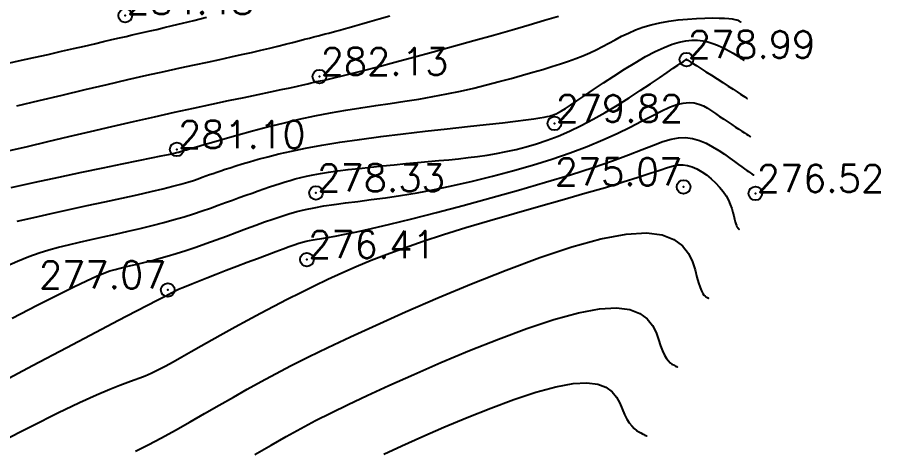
# Model space of a CAD drawing. Header units: millimetres. Extents: x 524954 to 526204, y 9523489 to 9524010.
# Drawn here: x 526086.74 to 526118.36, y 9523780 to 9523795.82 of the extents above; entities that cross this region are included whole.
import ezdxf
from ezdxf.enums import TextEntityAlignment as Align

# ---------------------------------------------------------------- set-up
doc = ezdxf.new("R2010")
doc.units = ezdxf.units.MM
doc.header["$PDMODE"] = 32
doc.header["$PDSIZE"] = 0.5
for name, color, linetype in [('CN_01_00', 3, 'Continuous'), ('CN_02_00', 4, 'Continuous'), ('CN_05_00', 6, 'Continuous'), ('CN_10_00', 1, 'Continuous'), ('TopoAlt', 3, 'Continuous'), ('TOPOJIS', 7, 'Continuous')]:
    doc.layers.add(name, color=color, linetype=linetype)
doc.styles.add('Simplex 1.0', font='Simplex.shx', dxfattribs={"width": 0.99, "height": 1})

# ---------------------------------------------------------------- blocks, each defined once
blk = doc.blocks.new('TCPOINT M')
at = {"color": 0}
blk.add_point((0, 0), dxfattribs=at)
at = {"layer": 'TopoAlt', "style": 'Simplex 1.0', "width": 0.99}
blk.add_attdef('ALT', (0.15, 0.15), '', height=1, dxfattribs=at)

msp = doc.modelspace()

# ---------------------------------------------------------------- linework, layer by layer
at = {"layer": 'CN_01_00', "flags": 128}
for points, elevation in [([(526086.522, 9523789.597), (526087.396, 9523789.788), (526088.264, 9523789.973), (526089.102, 9523790.149), (526089.884, 9523790.311), (526090.586, 9523790.455), (526091.183, 9523790.577), (526091.656, 9523790.674), (526092.015, 9523790.749), (526092.276, 9523790.803), (526092.455, 9523790.841), (526092.569, 9523790.866), (526092.633, 9523790.882), (526092.665, 9523790.89), (526092.68, 9523790.895), (526092.693, 9523790.9), (526092.716, 9523790.907), (526092.758, 9523790.92), (526092.828, 9523790.941), (526092.936, 9523790.973), (526093.092, 9523791.019), (526093.306, 9523791.082), (526093.587, 9523791.164), (526093.941, 9523791.268), (526094.361, 9523791.388), (526094.836, 9523791.522), (526095.354, 9523791.664), (526095.905, 9523791.808), (526096.477, 9523791.951), (526097.06, 9523792.088), (526097.642, 9523792.213), (526098.214, 9523792.323), (526098.776, 9523792.42), (526099.327, 9523792.508), (526099.868, 9523792.59), (526100.402, 9523792.668), (526100.928, 9523792.747), (526101.447, 9523792.829), (526101.96, 9523792.917), (526102.467, 9523793.015), (526102.967, 9523793.12), (526103.455, 9523793.232), (526103.929, 9523793.347), (526104.386, 9523793.465), (526104.824, 9523793.582), (526105.238, 9523793.697), (526105.626, 9523793.808), (526105.987, 9523793.914), (526106.321, 9523794.015), (526106.633, 9523794.114), (526106.924, 9523794.212), (526107.197, 9523794.311), (526107.456, 9523794.412), (526107.703, 9523794.518), (526107.941, 9523794.63), (526108.173, 9523794.749), (526108.403, 9523794.873), (526108.634, 9523794.999), (526108.871, 9523795.123), (526109.117, 9523795.244), (526109.376, 9523795.356), (526109.651, 9523795.459), (526109.947, 9523795.548), (526110.266, 9523795.621), (526110.6, 9523795.679), (526110.941, 9523795.724), (526111.28, 9523795.756), (526111.609, 9523795.778), (526111.917, 9523795.79), (526112.198, 9523795.795), (526112.441, 9523795.793), (526112.641, 9523795.786), (526112.8, 9523795.775), (526112.923, 9523795.76), (526113.016, 9523795.744), (526113.084, 9523795.728), (526113.131, 9523795.711), (526113.164, 9523795.695), (526113.186, 9523795.681), (526113.203, 9523795.67), (526113.215, 9523795.662), (526113.225, 9523795.656), (526113.231, 9523795.652), (526113.234, 9523795.65), (526113.236, 9523795.649), (526113.237, 9523795.648), (526113.237, 9523795.648)], 281), ([(526086.724, 9523792.579), (526087.551, 9523792.776), (526088.393, 9523792.976), (526089.228, 9523793.173), (526090.035, 9523793.362), (526090.795, 9523793.538), (526091.491, 9523793.696), (526092.125, 9523793.837), (526092.703, 9523793.965), (526093.23, 9523794.079), (526093.713, 9523794.183), (526094.158, 9523794.279), (526094.57, 9523794.369), (526094.956, 9523794.454), (526095.321, 9523794.537), (526095.664, 9523794.618), (526095.987, 9523794.695), (526096.287, 9523794.768), (526096.565, 9523794.837), (526096.82, 9523794.902), (526097.052, 9523794.961), (526097.259, 9523795.014), (526097.443, 9523795.061), (526097.607, 9523795.102), (526097.755, 9523795.14), (526097.891, 9523795.175), (526098.02, 9523795.209), (526098.146, 9523795.242), (526098.274, 9523795.277), (526098.407, 9523795.313), (526098.551, 9523795.354), (526098.712, 9523795.399), (526098.896, 9523795.451), (526099.109, 9523795.512), (526099.359, 9523795.582), (526099.651, 9523795.664), (526099.992, 9523795.759), (526100.389, 9523795.869)], 283), ([(526086.274, 9523786.692), (526086.752, 9523786.899), (526087.17, 9523787.065), (526087.548, 9523787.199), (526087.903, 9523787.31), (526088.256, 9523787.407), (526088.624, 9523787.498), (526089.021, 9523787.592), (526089.446, 9523787.688), (526089.888, 9523787.787), (526090.342, 9523787.888), (526090.798, 9523787.991), (526091.249, 9523788.096), (526091.687, 9523788.202), (526092.104, 9523788.309), (526092.493, 9523788.417), (526092.857, 9523788.524), (526093.196, 9523788.63), (526093.514, 9523788.736), (526093.813, 9523788.839), (526094.095, 9523788.94), (526094.364, 9523789.038), (526094.621, 9523789.132), (526094.869, 9523789.222), (526095.108, 9523789.308), (526095.338, 9523789.39), (526095.56, 9523789.467), (526095.774, 9523789.541), (526095.98, 9523789.611), (526096.178, 9523789.677), (526096.368, 9523789.739), (526096.552, 9523789.798), (526096.735, 9523789.853), (526096.922, 9523789.906), (526097.12, 9523789.957), (526097.336, 9523790.006), (526097.574, 9523790.054), (526097.841, 9523790.101), (526098.144, 9523790.149), (526098.486, 9523790.196), (526098.861, 9523790.244), (526099.263, 9523790.291), (526099.683, 9523790.337), (526100.113, 9523790.382), (526100.547, 9523790.425), (526100.976, 9523790.466), (526101.393, 9523790.504), (526101.791, 9523790.54), (526102.173, 9523790.574), (526102.541, 9523790.609), (526102.899, 9523790.645), (526103.25, 9523790.684), (526103.597, 9523790.728), (526103.943, 9523790.778), (526104.292, 9523790.836), (526104.647, 9523790.904), (526105.008, 9523790.983), (526105.377, 9523791.077), (526105.756, 9523791.188), (526106.145, 9523791.318), (526106.546, 9523791.471), (526106.96, 9523791.649), (526107.387, 9523791.854), (526107.828, 9523792.086), (526108.274, 9523792.34), (526108.717, 9523792.606), (526109.146, 9523792.875), (526109.551, 9523793.138), (526109.925, 9523793.385), (526110.256, 9523793.609), (526110.536, 9523793.801), (526110.757, 9523793.952), (526110.925, 9523794.067), (526111.047, 9523794.151), (526111.131, 9523794.208), (526111.183, 9523794.244), (526111.213, 9523794.264), (526111.227, 9523794.273), (526111.232, 9523794.276), (526111.237, 9523794.278), (526111.245, 9523794.276), (526111.262, 9523794.268), (526111.291, 9523794.252), (526111.338, 9523794.224), (526111.405, 9523794.182), (526111.498, 9523794.122), (526111.621, 9523794.043), (526111.777, 9523793.943), (526111.958, 9523793.826), (526112.157, 9523793.698), (526112.364, 9523793.565), (526112.571, 9523793.431), (526112.769, 9523793.303), (526112.95, 9523793.186), (526113.104, 9523793.086), (526113.226, 9523793.007), (526113.318, 9523792.948), (526113.384, 9523792.905), (526113.428, 9523792.877), (526113.455, 9523792.859), (526113.468, 9523792.85), (526113.473, 9523792.847), (526113.474, 9523792.847)], 279), ([(526085.897, 9523782.337), (526087.307, 9523783.081), (526088.561, 9523783.741), (526089.619, 9523784.297), (526090.454, 9523784.734), (526091.083, 9523785.063), (526091.537, 9523785.299), (526091.844, 9523785.457), (526092.034, 9523785.555), (526092.138, 9523785.606), (526092.183, 9523785.628), (526092.201, 9523785.635), (526092.215, 9523785.642), (526092.232, 9523785.65), (526092.25, 9523785.66), (526092.272, 9523785.671), (526092.296, 9523785.685), (526092.324, 9523785.701), (526092.356, 9523785.719), (526092.392, 9523785.739), (526092.434, 9523785.761), (526092.486, 9523785.789), (526092.555, 9523785.823), (526092.648, 9523785.865), (526092.771, 9523785.919), (526092.929, 9523785.986), (526093.13, 9523786.068), (526093.379, 9523786.168), (526093.679, 9523786.286), (526094.021, 9523786.419), (526094.391, 9523786.561), (526094.777, 9523786.709), (526095.164, 9523786.856), (526095.54, 9523786.999), (526095.892, 9523787.131), (526096.206, 9523787.249), (526096.473, 9523787.349), (526096.697, 9523787.431), (526096.886, 9523787.498), (526097.047, 9523787.551), (526097.189, 9523787.594), (526097.32, 9523787.629), (526097.446, 9523787.656), (526097.577, 9523787.68), (526097.721, 9523787.702), (526097.893, 9523787.728), (526098.108, 9523787.762), (526098.383, 9523787.81), (526098.732, 9523787.878), (526099.172, 9523787.971), (526099.719, 9523788.094), (526100.388, 9523788.252), (526101.187, 9523788.45), (526102.091, 9523788.681), (526103.065, 9523788.938), (526104.078, 9523789.212), (526105.094, 9523789.495), (526106.08, 9523789.781), (526107.004, 9523790.06), (526107.83, 9523790.326), (526108.535, 9523790.57), (526109.127, 9523790.79), (526109.621, 9523790.982), (526110.034, 9523791.143), (526110.384, 9523791.271), (526110.685, 9523791.361), (526110.956, 9523791.412), (526111.211, 9523791.42), (526111.465, 9523791.384), (526111.718, 9523791.31), (526111.965, 9523791.208), (526112.203, 9523791.084), (526112.43, 9523790.947), (526112.641, 9523790.806), (526112.833, 9523790.668), (526113.003, 9523790.543), (526113.148, 9523790.436), (526113.269, 9523790.348), (526113.37, 9523790.276), (526113.451, 9523790.219), (526113.517, 9523790.173), (526113.568, 9523790.139), (526113.608, 9523790.112), (526113.639, 9523790.092), (526113.663, 9523790.077), (526113.681, 9523790.065), (526113.694, 9523790.057), (526113.702, 9523790.051), (526113.708, 9523790.048), (526113.71, 9523790.046), (526113.711, 9523790.046), (526113.711, 9523790.045)], 277), ([(526100.169, 9523779.839), (526100.818, 9523780.137), (526101.556, 9523780.467), (526102.365, 9523780.818), (526103.215, 9523781.174), (526104.078, 9523781.517), (526104.926, 9523781.83), (526105.73, 9523782.096), (526106.462, 9523782.298), (526107.092, 9523782.42), (526107.601, 9523782.449), (526107.997, 9523782.397), (526108.298, 9523782.281), (526108.521, 9523782.115), (526108.683, 9523781.916), (526108.801, 9523781.702), (526108.892, 9523781.487), (526108.973, 9523781.289), (526109.058, 9523781.12), (526109.149, 9523780.98), (526109.241, 9523780.866), (526109.333, 9523780.775), (526109.421, 9523780.704), (526109.504, 9523780.649), (526109.578, 9523780.608), (526109.64, 9523780.576), (526109.689, 9523780.552), (526109.726, 9523780.534), (526109.753, 9523780.521), (526109.771, 9523780.512), (526109.782, 9523780.507), (526109.787, 9523780.504), (526109.789, 9523780.503), (526109.789, 9523780.503)], 273)]:
    msp.add_lwpolyline(points, dxfattribs=dict(at, elevation=elevation))
at = {"layer": 'CN_02_00', "flags": 128}
for points, elevation in [([(526086.203, 9523794.093), (526086.785, 9523794.222), (526087.347, 9523794.346), (526087.876, 9523794.464), (526088.362, 9523794.574), (526088.805, 9523794.675), (526089.208, 9523794.768), (526089.574, 9523794.853), (526089.906, 9523794.93), (526090.208, 9523795.001), (526090.481, 9523795.064), (526090.729, 9523795.122), (526090.956, 9523795.173), (526091.171, 9523795.222), (526091.385, 9523795.27), (526091.608, 9523795.32), (526091.85, 9523795.376), (526092.121, 9523795.44), (526092.431, 9523795.515), (526092.792, 9523795.603), (526093.209, 9523795.708), (526093.673, 9523795.824)], 284), ([(526086.411, 9523790.931), (526087.117, 9523791.096), (526087.861, 9523791.272), (526088.633, 9523791.453), (526089.42, 9523791.638), (526090.211, 9523791.823), (526090.996, 9523792.004), (526091.762, 9523792.178), (526092.499, 9523792.342), (526093.201, 9523792.496), (526093.863, 9523792.638), (526094.482, 9523792.77), (526095.05, 9523792.889), (526095.564, 9523792.997), (526096.02, 9523793.092), (526096.411, 9523793.175), (526096.735, 9523793.244), (526096.999, 9523793.302), (526097.21, 9523793.35), (526097.378, 9523793.389), (526097.51, 9523793.42), (526097.614, 9523793.445), (526097.699, 9523793.465), (526097.773, 9523793.481), (526097.845, 9523793.496), (526097.929, 9523793.512), (526098.036, 9523793.534), (526098.182, 9523793.566), (526098.379, 9523793.612), (526098.642, 9523793.676), (526098.982, 9523793.761), (526099.415, 9523793.873), (526099.947, 9523794.012), (526100.565, 9523794.176), (526101.245, 9523794.359), (526101.968, 9523794.556), (526102.713, 9523794.76), (526103.458, 9523794.966), (526104.182, 9523795.169), (526104.865, 9523795.364), (526105.489, 9523795.545), (526106.052, 9523795.712), (526106.558, 9523795.864)], 282), ([(526086.557, 9523784.809), (526087.475, 9523785.283), (526088.224, 9523785.663), (526088.818, 9523785.959), (526089.282, 9523786.182), (526089.64, 9523786.344), (526089.917, 9523786.459), (526090.138, 9523786.538), (526090.325, 9523786.594), (526090.505, 9523786.64), (526090.698, 9523786.685), (526090.907, 9523786.733), (526091.135, 9523786.786), (526091.381, 9523786.846), (526091.646, 9523786.913), (526091.931, 9523786.989), (526092.237, 9523787.076), (526092.564, 9523787.175), (526092.912, 9523787.288), (526093.276, 9523787.411), (526093.65, 9523787.542), (526094.029, 9523787.678), (526094.407, 9523787.816), (526094.779, 9523787.953), (526095.139, 9523788.086), (526095.48, 9523788.212), (526095.801, 9523788.329), (526096.104, 9523788.437), (526096.398, 9523788.535), (526096.689, 9523788.626), (526096.985, 9523788.708), (526097.291, 9523788.783), (526097.616, 9523788.852), (526097.966, 9523788.915), (526098.348, 9523788.972), (526098.762, 9523789.028), (526099.212, 9523789.085), (526099.697, 9523789.148), (526100.22, 9523789.219), (526100.781, 9523789.302), (526101.381, 9523789.401), (526102.023, 9523789.52), (526102.704, 9523789.661), (526103.416, 9523789.822), (526104.144, 9523790.002), (526104.878, 9523790.197), (526105.604, 9523790.406), (526106.31, 9523790.627), (526106.984, 9523790.857), (526107.614, 9523791.093), (526108.189, 9523791.333), (526108.71, 9523791.571), (526109.18, 9523791.802), (526109.604, 9523792.019), (526109.984, 9523792.216), (526110.323, 9523792.386), (526110.625, 9523792.525), (526110.893, 9523792.625), (526111.13, 9523792.683), (526111.342, 9523792.701), (526111.531, 9523792.686), (526111.703, 9523792.643), (526111.863, 9523792.578), (526112.013, 9523792.494), (526112.16, 9523792.399), (526112.307, 9523792.298), (526112.457, 9523792.194), (526112.608, 9523792.091), (526112.758, 9523791.991), (526112.903, 9523791.895), (526113.04, 9523791.805), (526113.166, 9523791.723), (526113.277, 9523791.651), (526113.37, 9523791.59), (526113.444, 9523791.543), (526113.499, 9523791.507), (526113.538, 9523791.481), (526113.565, 9523791.464), (526113.581, 9523791.454), (526113.589, 9523791.448), (526113.592, 9523791.446), (526113.593, 9523791.446)], 278), ([(526086.128, 9523780.284), (526087.26, 9523780.859), (526088.232, 9523781.342), (526089.021, 9523781.72), (526089.644, 9523782.006), (526090.129, 9523782.215), (526090.503, 9523782.364), (526090.792, 9523782.471), (526091.024, 9523782.551), (526091.226, 9523782.621), (526091.426, 9523782.698), (526091.645, 9523782.796), (526091.889, 9523782.916), (526092.157, 9523783.057), (526092.449, 9523783.217), (526092.767, 9523783.394), (526093.109, 9523783.588), (526093.476, 9523783.796), (526093.868, 9523784.017), (526094.284, 9523784.25), (526094.722, 9523784.492), (526095.179, 9523784.74), (526095.65, 9523784.993), (526096.134, 9523785.248), (526096.625, 9523785.502), (526097.122, 9523785.753), (526097.62, 9523785.999), (526098.119, 9523786.237), (526098.625, 9523786.47), (526099.149, 9523786.699), (526099.699, 9523786.927), (526100.285, 9523787.156), (526100.917, 9523787.388), (526101.603, 9523787.625), (526102.354, 9523787.87), (526103.173, 9523788.123), (526104.041, 9523788.381), (526104.935, 9523788.641), (526105.829, 9523788.896), (526106.7, 9523789.144), (526107.524, 9523789.379), (526108.276, 9523789.597), (526108.932, 9523789.794), (526109.475, 9523789.966), (526109.913, 9523790.111), (526110.265, 9523790.23), (526110.545, 9523790.321), (526110.77, 9523790.384), (526110.958, 9523790.419), (526111.124, 9523790.425), (526111.284, 9523790.402), (526111.452, 9523790.35), (526111.627, 9523790.271), (526111.805, 9523790.169), (526111.981, 9523790.049), (526112.151, 9523789.913), (526112.312, 9523789.765), (526112.458, 9523789.609), (526112.586, 9523789.448), (526112.693, 9523789.286), (526112.78, 9523789.125), (526112.85, 9523788.969), (526112.905, 9523788.819), (526112.949, 9523788.678), (526112.983, 9523788.55), (526113.01, 9523788.436), (526113.033, 9523788.339), (526113.055, 9523788.261), (526113.075, 9523788.201), (526113.093, 9523788.155), (526113.11, 9523788.123), (526113.125, 9523788.101), (526113.138, 9523788.087), (526113.149, 9523788.079), (526113.158, 9523788.074), (526113.166, 9523788.07), (526113.171, 9523788.067), (526113.175, 9523788.065), (526113.178, 9523788.064), (526113.179, 9523788.063), (526113.18, 9523788.063), (526113.18, 9523788.063), (526113.18, 9523788.063)], 276), ([(526095.442, 9523779.827), (526096.034, 9523780.168), (526096.587, 9523780.48), (526097.122, 9523780.774), (526097.663, 9523781.06), (526098.234, 9523781.35), (526098.856, 9523781.653), (526099.554, 9523781.982), (526100.35, 9523782.347), (526101.258, 9523782.753), (526102.252, 9523783.185), (526103.297, 9523783.622), (526104.359, 9523784.044), (526105.401, 9523784.428), (526106.389, 9523784.755), (526107.289, 9523785.004), (526108.064, 9523785.154), (526108.689, 9523785.19), (526109.175, 9523785.127), (526109.542, 9523784.985), (526109.811, 9523784.784), (526110, 9523784.544), (526110.132, 9523784.287), (526110.225, 9523784.033), (526110.299, 9523783.801), (526110.372, 9523783.609), (526110.446, 9523783.455), (526110.518, 9523783.335), (526110.588, 9523783.245), (526110.654, 9523783.178), (526110.715, 9523783.131), (526110.768, 9523783.098), (526110.813, 9523783.075), (526110.848, 9523783.058), (526110.875, 9523783.045), (526110.894, 9523783.036), (526110.906, 9523783.03), (526110.914, 9523783.026), (526110.918, 9523783.024), (526110.92, 9523783.023), (526110.92, 9523783.023)], 274)]:
    msp.add_lwpolyline(points, dxfattribs=dict(at, elevation=elevation))
at = {"layer": 'CN_05_00', "elevation": 275, "flags": 128}
msp.add_lwpolyline([(526091.073, 9523779.949), (526091.535, 9523780.176), (526092.027, 9523780.434), (526092.541, 9523780.715), (526093.069, 9523781.012), (526093.603, 9523781.317), (526094.134, 9523781.623), (526094.655, 9523781.922), (526095.161, 9523782.21), (526095.669, 9523782.492), (526096.198, 9523782.777), (526096.769, 9523783.075), (526097.403, 9523783.393), (526098.119, 9523783.74), (526098.939, 9523784.125), (526099.883, 9523784.557), (526100.96, 9523785.039), (526102.139, 9523785.552), (526103.38, 9523786.071), (526104.639, 9523786.571), (526105.876, 9523787.027), (526107.049, 9523787.415), (526108.116, 9523787.71), (526109.036, 9523787.888), (526109.777, 9523787.931), (526110.353, 9523787.857), (526110.787, 9523787.689), (526111.101, 9523787.452), (526111.318, 9523787.172), (526111.463, 9523786.872), (526111.558, 9523786.578), (526111.626, 9523786.313), (526111.686, 9523786.098), (526111.743, 9523785.931), (526111.796, 9523785.805), (526111.844, 9523785.714), (526111.887, 9523785.652), (526111.926, 9523785.613), (526111.959, 9523785.589), (526111.986, 9523785.575), (526112.007, 9523785.564), (526112.023, 9523785.556), (526112.034, 9523785.551), (526112.042, 9523785.547), (526112.047, 9523785.545), (526112.049, 9523785.543), (526112.05, 9523785.543), (526112.05, 9523785.543)], dxfattribs=at)
at = {"layer": 'CN_10_00', "elevation": 280, "flags": 128}
msp.add_lwpolyline([(526086.742, 9523788.357), (526087.345, 9523788.499), (526087.984, 9523788.643), (526088.642, 9523788.787), (526089.303, 9523788.931), (526089.95, 9523789.07), (526090.567, 9523789.204), (526091.137, 9523789.329), (526091.643, 9523789.443), (526092.075, 9523789.545), (526092.436, 9523789.636), (526092.736, 9523789.717), (526092.984, 9523789.789), (526093.191, 9523789.853), (526093.364, 9523789.911), (526093.514, 9523789.964), (526093.65, 9523790.014), (526093.781, 9523790.061), (526093.912, 9523790.108), (526094.048, 9523790.155), (526094.194, 9523790.204), (526094.355, 9523790.257), (526094.536, 9523790.315), (526094.742, 9523790.379), (526094.977, 9523790.452), (526095.248, 9523790.533), (526095.558, 9523790.622), (526095.914, 9523790.718), (526096.319, 9523790.818), (526096.78, 9523790.923), (526097.302, 9523791.03), (526097.889, 9523791.138), (526098.548, 9523791.246), (526099.278, 9523791.353), (526100.06, 9523791.456), (526100.87, 9523791.556), (526101.684, 9523791.651), (526102.479, 9523791.74), (526103.23, 9523791.822), (526103.913, 9523791.896), (526104.505, 9523791.962), (526104.987, 9523792.017), (526105.367, 9523792.064), (526105.659, 9523792.103), (526105.878, 9523792.135), (526106.036, 9523792.162), (526106.148, 9523792.184), (526106.228, 9523792.203), (526106.29, 9523792.221), (526106.346, 9523792.238), (526106.405, 9523792.259), (526106.475, 9523792.289), (526106.562, 9523792.334), (526106.674, 9523792.399), (526106.819, 9523792.488), (526107.003, 9523792.607), (526107.235, 9523792.761), (526107.519, 9523792.953), (526107.845, 9523793.174), (526108.205, 9523793.416), (526108.585, 9523793.667), (526108.976, 9523793.918), (526109.366, 9523794.159), (526109.744, 9523794.379), (526110.099, 9523794.568), (526110.423, 9523794.719), (526110.716, 9523794.833), (526110.982, 9523794.912), (526111.224, 9523794.961), (526111.447, 9523794.983), (526111.654, 9523794.981), (526111.847, 9523794.958), (526112.031, 9523794.918), (526112.209, 9523794.864), (526112.379, 9523794.801), (526112.54, 9523794.729), (526112.69, 9523794.655), (526112.827, 9523794.579), (526112.95, 9523794.507), (526113.057, 9523794.44), (526113.145, 9523794.384), (526113.215, 9523794.339), (526113.267, 9523794.305), (526113.304, 9523794.281), (526113.329, 9523794.264), (526113.344, 9523794.255), (526113.352, 9523794.249), (526113.355, 9523794.248), (526113.356, 9523794.247)], dxfattribs=at)

# ---------------------------------------------------------------- block references
at = {"layer": 'TOPOJIS'}
ref = msp.add_blockref('TCPOINT M', (526090.697, 9523795.882, 284.48), dxfattribs=at)
ref.add_attrib('ALT', '284.48', (526090.747, 9523795.932, 284.48), dxfattribs={"layer": 'TopoAlt', "height": 1, "style": 'Simplex 1.0', "width": 0.99})
ref = msp.add_blockref('TCPOINT M', (526111.246, 9523794.275, 278.99), dxfattribs=at)
ref.add_attrib('ALT', '278.99', (526111.296, 9523794.325, 278.99), dxfattribs={"layer": 'TopoAlt', "height": 1, "style": 'Simplex 1.0', "width": 0.99})
ref = msp.add_blockref('TCPOINT M', (526097.805, 9523793.65, 282.13), dxfattribs=at)
ref.add_attrib('ALT', '282.13', (526097.855, 9523793.7, 282.13), dxfattribs={"layer": 'TopoAlt', "height": 1, "style": 'Simplex 1.0', "width": 0.99})
ref = msp.add_blockref('TCPOINT M', (526106.409, 9523791.935, 279.82), dxfattribs=at)
ref.add_attrib('ALT', '279.82', (526106.459, 9523791.985, 279.82), dxfattribs={"layer": 'TopoAlt', "height": 1, "style": 'Simplex 1.0', "width": 0.99})
ref = msp.add_blockref('TCPOINT M', (526092.583, 9523790.983, 281.1), dxfattribs=at)
ref.add_attrib('ALT', '281.10', (526092.633, 9523791.033, 281.1), dxfattribs={"layer": 'TopoAlt', "height": 1, "style": 'Simplex 1.0', "width": 0.99})
ref = msp.add_blockref('TCPOINT M', (526111.141, 9523789.615, 275.07), dxfattribs=at)
ref.add_attrib('ALT', '275.07', dxfattribs={"layer": 'TopoAlt', "height": 1, "style": 'Simplex 1.0', "width": 0.99}).set_placement((526111.091, 9523789.665, 275.07), align=Align.RIGHT)
ref = msp.add_blockref('TCPOINT M', (526097.681, 9523789.394, 278.33), dxfattribs=at)
ref.add_attrib('ALT', '278.33', (526097.731, 9523789.444, 278.33), dxfattribs={"layer": 'TopoAlt', "height": 1, "style": 'Simplex 1.0', "width": 0.99})
ref = msp.add_blockref('TCPOINT M', (526113.768, 9523789.373, 276.52), dxfattribs=at)
ref.add_attrib('ALT', '276.52', (526113.818, 9523789.423, 276.52), dxfattribs={"layer": 'TopoAlt', "height": 1, "style": 'Simplex 1.0', "width": 0.99})
ref = msp.add_blockref('TCPOINT M', (526097.347, 9523786.951, 276.41), dxfattribs=at)
ref.add_attrib('ALT', '276.41', (526097.397, 9523787.001, 276.41), dxfattribs={"layer": 'TopoAlt', "height": 1, "style": 'Simplex 1.0', "width": 0.99})
ref = msp.add_blockref('TCPOINT M', (526092.255, 9523785.841, 277.07), dxfattribs=at)
ref.add_attrib('ALT', '277.07', dxfattribs={"layer": 'TopoAlt', "height": 1, "style": 'Simplex 1.0', "width": 0.99}).set_placement((526092.205, 9523785.891, 277.07), align=Align.RIGHT)

doc.saveas('drawing.dxf')
